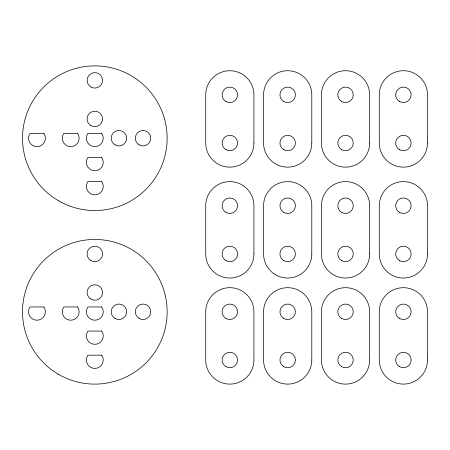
<?xml version="1.0" encoding="UTF-8"?>
<svg xmlns="http://www.w3.org/2000/svg" width="450" height="450" viewBox="0 0 450 450"><rect width="100%" height="100%" fill="white"/><g stroke="black" fill="none" stroke-linecap="round" stroke-linejoin="round"><path stroke-width="0.67" d="M43.886 133.391L30.037 133.391A8.438 8.438 0 0 0 31.359 144.523A8.438 8.438 0 0 0 42.57 144.523A8.438 8.438 0 0 0 43.886 133.391M77.636 133.391L63.788 133.391A8.438 8.438 0 0 0 65.109 144.523A8.438 8.438 0 0 0 76.32 144.523A8.438 8.438 0 0 0 77.636 133.391M101.745 133.391L87.896 133.391A8.438 8.438 0 0 0 89.218 144.523A8.438 8.438 0 0 0 100.423 144.523A8.438 8.438 0 0 0 101.745 133.391M101.745 157.5L87.896 157.5A8.438 8.438 0 0 0 89.218 168.632A8.438 8.438 0 0 0 100.423 168.632A8.438 8.438 0 0 0 101.745 157.5M101.745 181.609L87.896 181.609A8.438 8.438 0 0 0 89.218 192.735A8.438 8.438 0 0 0 100.423 192.735A8.438 8.438 0 0 0 101.745 181.609M43.886 306.962L30.037 306.962A8.438 8.438 0 0 0 31.359 318.094A8.438 8.438 0 0 0 42.57 318.094A8.438 8.438 0 0 0 43.886 306.962M77.636 306.962L63.788 306.962A8.438 8.438 0 0 0 65.109 318.094A8.438 8.438 0 0 0 76.32 318.094A8.438 8.438 0 0 0 77.636 306.962M101.745 306.962L87.896 306.962A8.438 8.438 0 0 0 89.218 318.094A8.438 8.438 0 0 0 100.423 318.094A8.438 8.438 0 0 0 101.745 306.962M101.745 331.071L87.896 331.071A8.438 8.438 0 0 0 89.218 342.202A8.438 8.438 0 0 0 100.423 342.202A8.438 8.438 0 0 0 101.745 331.071M101.745 355.179L87.896 355.179A8.438 8.438 0 0 0 89.218 366.306A8.438 8.438 0 0 0 100.423 366.306A8.438 8.438 0 0 0 101.745 355.179M427.5 143.038L427.5 94.821A24.109 24.109 0 0 0 403.391 70.712A24.109 24.109 0 0 0 379.288 94.821L379.288 143.038A24.109 24.109 0 0 0 403.391 167.141A24.109 24.109 0 0 0 427.5 143.038M427.5 253.929L427.5 205.712A24.109 24.109 0 0 0 403.391 181.609A24.109 24.109 0 0 0 379.288 205.712L379.288 253.929A24.109 24.109 0 0 0 403.391 278.038A24.109 24.109 0 0 0 427.5 253.929M427.5 360L427.5 311.788A24.109 24.109 0 0 0 403.391 287.679A24.109 24.109 0 0 0 379.288 311.788L379.288 360A24.109 24.109 0 0 0 403.391 384.109A24.109 24.109 0 0 0 427.5 360M369.641 143.038L369.641 94.821A24.109 24.109 0 0 0 345.538 70.712A24.109 24.109 0 0 0 321.429 94.821L321.429 143.038A24.109 24.109 0 0 0 345.538 167.141A24.109 24.109 0 0 0 369.641 143.038M369.641 253.929L369.641 205.712A24.109 24.109 0 0 0 345.538 181.609A24.109 24.109 0 0 0 321.429 205.712L321.429 253.929A24.109 24.109 0 0 0 345.538 278.038A24.109 24.109 0 0 0 369.641 253.929M369.641 360L369.641 311.788A24.109 24.109 0 0 0 345.538 287.679A24.109 24.109 0 0 0 321.429 311.788L321.429 360A24.109 24.109 0 0 0 345.538 384.109A24.109 24.109 0 0 0 369.641 360M311.788 143.038L311.788 94.821A24.109 24.109 0 0 0 287.679 70.712A24.109 24.109 0 0 0 263.571 94.821L263.571 143.038A24.109 24.109 0 0 0 287.679 167.141A24.109 24.109 0 0 0 311.788 143.038M311.788 253.929L311.788 205.712A24.109 24.109 0 0 0 287.679 181.609A24.109 24.109 0 0 0 263.571 205.712L263.571 253.929A24.109 24.109 0 0 0 287.679 278.038A24.109 24.109 0 0 0 311.788 253.929M311.788 360L311.788 311.788A24.109 24.109 0 0 0 287.679 287.679A24.109 24.109 0 0 0 263.571 311.788L263.571 360A24.109 24.109 0 0 0 287.679 384.109A24.109 24.109 0 0 0 311.788 360M253.929 143.038L253.929 94.821A24.109 24.109 0 0 0 229.821 70.712A24.109 24.109 0 0 0 205.712 94.821L205.712 143.038A24.109 24.109 0 0 0 229.821 167.141A24.109 24.109 0 0 0 253.929 143.038M253.929 253.929L253.929 205.712A24.109 24.109 0 0 0 229.821 181.609A24.109 24.109 0 0 0 205.712 205.712L205.712 253.929A24.109 24.109 0 0 0 229.821 278.038A24.109 24.109 0 0 0 253.929 253.929M253.929 360L253.929 311.788A24.109 24.109 0 0 0 229.821 287.679A24.109 24.109 0 0 0 205.712 311.788L205.712 360A24.109 24.109 0 0 0 229.821 384.109A24.109 24.109 0 0 0 253.929 360M341.679 318.465A7.712 7.712 0 0 0 353.25 311.788A7.712 7.712 0 0 0 341.679 305.106A7.712 7.712 0 0 0 341.679 318.465M341.679 366.683A7.712 7.712 0 0 0 353.25 360A7.712 7.712 0 0 0 341.679 353.317A7.712 7.712 0 0 0 341.679 366.683M341.679 212.394A7.712 7.712 0 0 0 353.25 205.712A7.712 7.712 0 0 0 341.679 199.035A7.712 7.712 0 0 0 341.679 212.394M341.679 260.612A7.712 7.712 0 0 0 353.25 253.929A7.712 7.712 0 0 0 341.679 247.247A7.712 7.712 0 0 0 341.679 260.612M283.821 212.394A7.712 7.712 0 0 0 295.391 205.712A7.712 7.712 0 0 0 283.821 199.035A7.712 7.712 0 0 0 283.821 212.394M283.821 260.612A7.712 7.712 0 0 0 295.391 253.929A7.712 7.712 0 0 0 283.821 247.247A7.712 7.712 0 0 0 283.821 260.612M341.679 101.503A7.712 7.712 0 0 0 353.25 94.821A7.712 7.712 0 0 0 341.679 88.138A7.712 7.712 0 0 0 341.679 101.503M341.679 149.715A7.712 7.712 0 0 0 353.25 143.038A7.712 7.712 0 0 0 341.679 136.356A7.712 7.712 0 0 0 341.679 149.715M283.821 101.503A7.712 7.712 0 0 0 295.391 94.821A7.712 7.712 0 0 0 283.821 88.138A7.712 7.712 0 0 0 283.821 101.503M283.821 149.715A7.712 7.712 0 0 0 295.391 143.038A7.712 7.712 0 0 0 283.821 136.356A7.712 7.712 0 0 0 283.821 149.715M283.821 318.465A7.712 7.712 0 0 0 295.391 311.788A7.712 7.712 0 0 0 283.821 305.106A7.712 7.712 0 0 0 283.821 318.465M283.821 366.683A7.712 7.712 0 0 0 295.391 360A7.712 7.712 0 0 0 283.821 353.317A7.712 7.712 0 0 0 283.821 366.683M399.538 318.465A7.712 7.712 0 0 0 411.109 311.788A7.712 7.712 0 0 0 399.538 305.106A7.712 7.712 0 0 0 399.538 318.465M399.538 366.683A7.712 7.712 0 0 0 411.109 360A7.712 7.712 0 0 0 399.538 353.317A7.712 7.712 0 0 0 399.538 366.683M399.538 212.394A7.712 7.712 0 0 0 411.109 205.712A7.712 7.712 0 0 0 399.538 199.035A7.712 7.712 0 0 0 399.538 212.394M399.538 260.612A7.712 7.712 0 0 0 411.109 253.929A7.712 7.712 0 0 0 399.538 247.247A7.712 7.712 0 0 0 399.538 260.612M399.538 101.503A7.712 7.712 0 0 0 411.109 94.821A7.712 7.712 0 0 0 399.538 88.138A7.712 7.712 0 0 0 399.538 101.503M399.538 149.715A7.712 7.712 0 0 0 411.109 143.038A7.712 7.712 0 0 0 399.538 136.356A7.712 7.712 0 0 0 399.538 149.715M225.962 212.394A7.712 7.712 0 0 0 237.538 205.712A7.712 7.712 0 0 0 225.962 199.035A7.712 7.712 0 0 0 225.962 212.394M225.962 260.612A7.712 7.712 0 0 0 237.538 253.929A7.712 7.712 0 0 0 225.962 247.247A7.712 7.712 0 0 0 225.962 260.612M225.962 101.503A7.712 7.712 0 0 0 237.538 94.821A7.712 7.712 0 0 0 225.962 88.138A7.712 7.712 0 0 0 225.962 101.503M225.962 149.715A7.712 7.712 0 0 0 237.538 143.038A7.712 7.712 0 0 0 225.962 136.356A7.712 7.712 0 0 0 225.962 149.715M225.962 318.465A7.712 7.712 0 0 0 237.538 311.788A7.712 7.712 0 0 0 225.962 305.106A7.712 7.712 0 0 0 225.962 318.465M225.962 366.683A7.712 7.712 0 0 0 237.538 360A7.712 7.712 0 0 0 225.962 353.317A7.712 7.712 0 0 0 225.962 366.683M58.663 374.417A72.321 72.321 0 0 0 167.141 311.788A72.321 72.321 0 0 0 58.663 249.154A72.321 72.321 0 0 0 58.663 374.417M139.179 318.465A7.712 7.712 0 0 0 150.75 311.788A7.712 7.712 0 0 0 139.179 305.106A7.712 7.712 0 0 0 139.179 318.465M115.071 318.465A7.712 7.712 0 0 0 126.641 311.788A7.712 7.712 0 0 0 115.071 305.106A7.712 7.712 0 0 0 115.071 318.465M90.377 298.806A7.712 7.712 0 0 0 102.504 293.192A7.712 7.712 0 0 0 91.581 285.497A7.712 7.712 0 0 0 90.377 298.806M90.962 260.612A7.712 7.712 0 0 0 102.538 253.929A7.712 7.712 0 0 0 90.962 247.247A7.712 7.712 0 0 0 90.962 260.612M58.663 200.846A72.321 72.321 0 0 0 167.141 138.212A72.321 72.321 0 0 0 58.663 75.583A72.321 72.321 0 0 0 58.663 200.846M139.179 144.894A7.712 7.712 0 0 0 150.75 138.212A7.712 7.712 0 0 0 139.179 131.535A7.712 7.712 0 0 0 139.179 144.894M115.071 144.894A7.712 7.712 0 0 0 126.641 138.212A7.712 7.712 0 0 0 115.071 131.535A7.712 7.712 0 0 0 115.071 144.894M90.962 125.612A7.712 7.712 0 0 0 102.538 118.929A7.712 7.712 0 0 0 90.962 112.247A7.712 7.712 0 0 0 90.962 125.612M90.962 87.036A7.712 7.712 0 0 0 102.538 80.359A7.712 7.712 0 0 0 90.962 73.676A7.712 7.712 0 0 0 90.962 87.036"/></g></svg>
